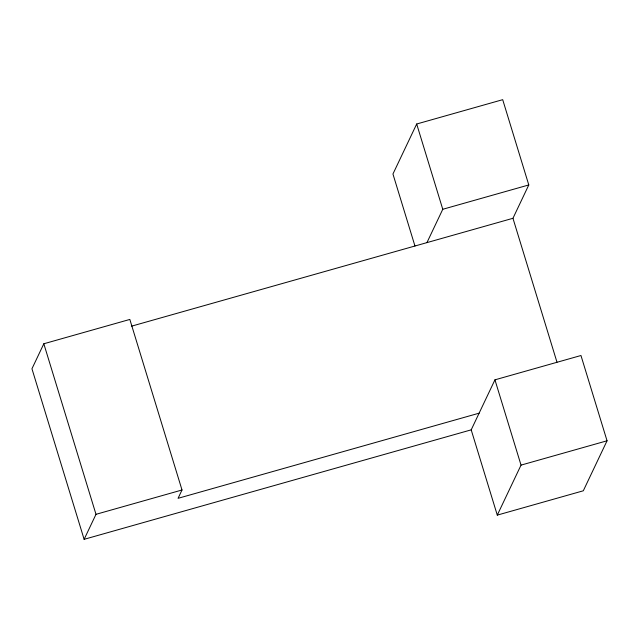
<?xml version="1.0" encoding="UTF-8"?>
<svg xmlns="http://www.w3.org/2000/svg" width="639" height="639" viewBox="0 0 639 639"><rect width="100%" height="100%" fill="white"/><g stroke="black" fill="none" stroke-linecap="round" stroke-linejoin="round"><path stroke-width="0.96" d="M479.114 413.177L178.057 498.324L182.011 489.993L129.837 319.436L43.819 343.766L31.95 368.767L84.124 539.324L471.199 429.847L494.945 379.838L580.963 355.508L607.05 440.79L583.303 490.792L497.286 515.122L471.199 429.847M84.124 539.324L95.994 514.323L43.819 343.766M556.976 362.169L512.957 218.29L528.788 184.951L502.701 99.676L416.684 124.006L392.945 174.008L414.967 246.023M426.94 242.62L442.771 209.28L416.684 124.006M497.286 515.122L521.033 465.12L494.945 379.838M442.771 209.28L528.788 184.951M131.634 326.146L512.957 218.29M95.994 514.323L182.011 489.993M521.033 465.12L607.05 440.79"/></g></svg>
